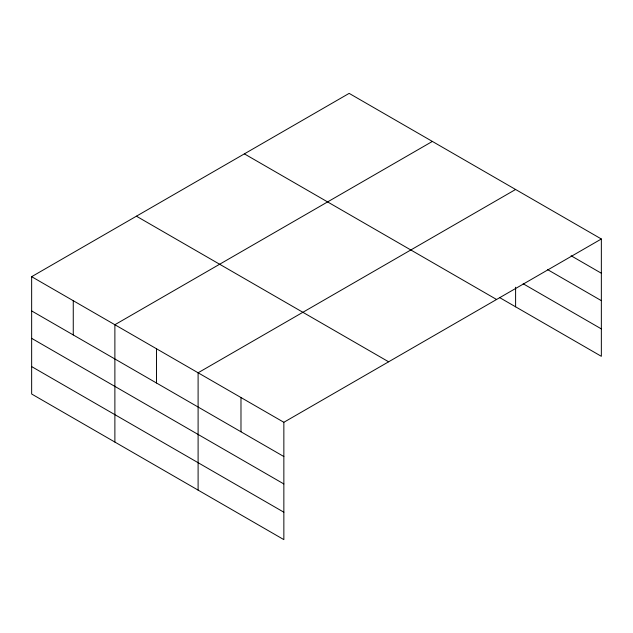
<?xml version="1.0" encoding="UTF-8"?>
<svg xmlns="http://www.w3.org/2000/svg" width="633" height="633" viewBox="0 0 633 633"><rect width="100%" height="100%" fill="white"/><g stroke="black" fill="none" stroke-linecap="round" stroke-linejoin="round"><path stroke-width="0.95" d="M601.35 238.989L349.147 93.375L31.65 276.684L31.65 394.011L283.853 539.625L283.853 422.29L601.35 238.989L601.35 356.316L499.461 297.494M432.371 141.428L114.882 324.729L114.882 442.063M515.602 189.481L198.105 372.782L198.105 490.116M571.085 255.756L601.35 273.234M547.545 269.587L601.35 300.651M523.167 283.758L601.35 328.899M244.37 153.866L496.581 299.48M136.419 216.193L388.63 361.799M31.65 276.684L283.853 422.29M31.65 310.922L283.853 456.535M31.65 338.346L283.853 483.952M31.65 366.594L283.853 512.208M515.602 287.224L515.602 306.815M240.983 397.54L240.983 431.785M156.493 348.759L156.493 383.005M73.262 300.707L73.262 334.952"/></g></svg>
